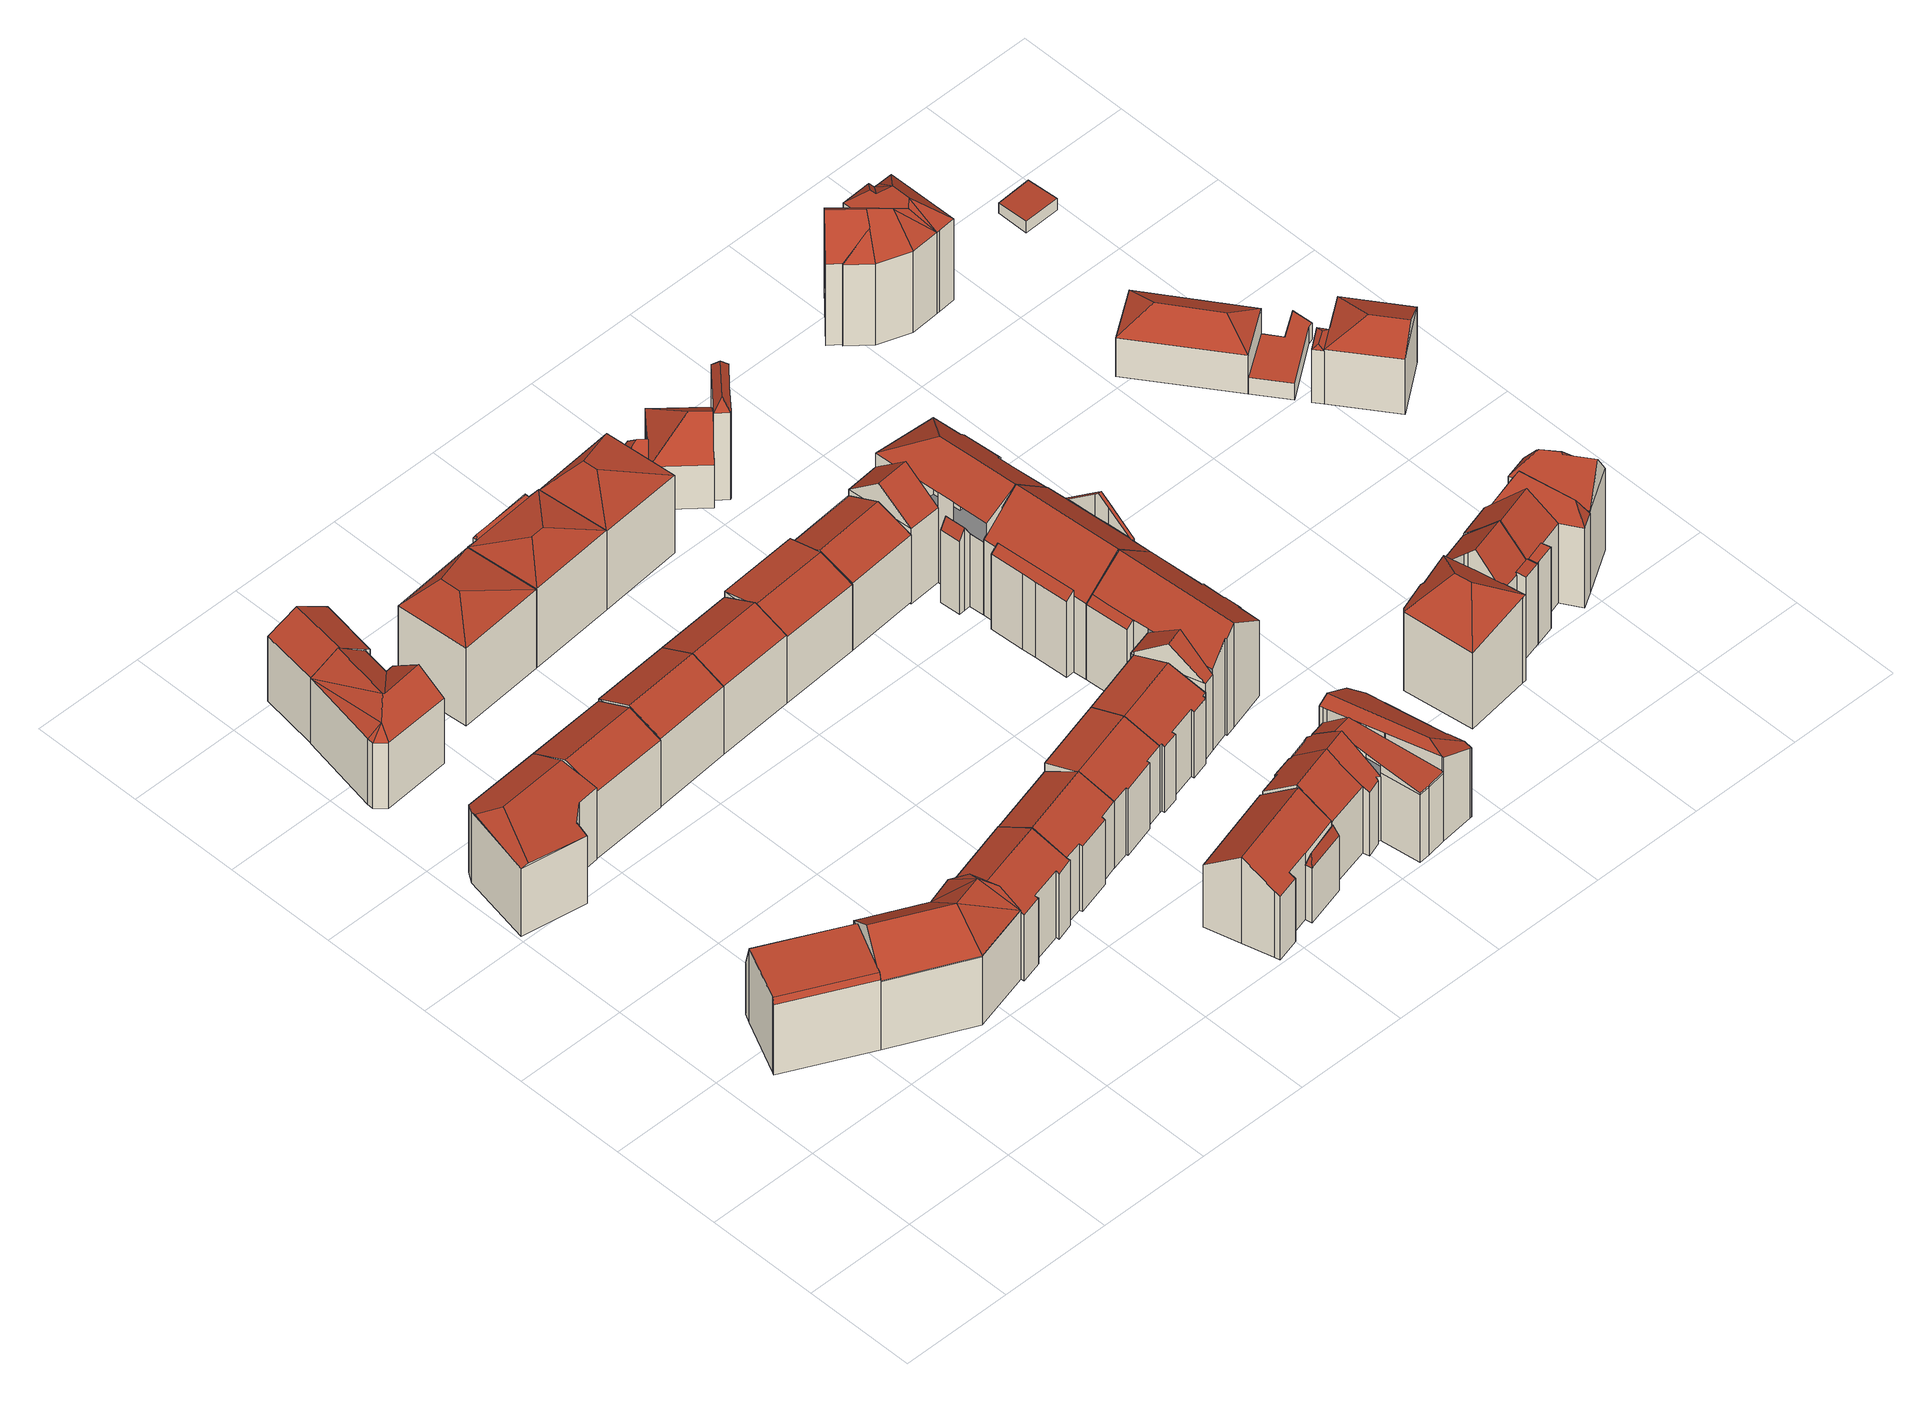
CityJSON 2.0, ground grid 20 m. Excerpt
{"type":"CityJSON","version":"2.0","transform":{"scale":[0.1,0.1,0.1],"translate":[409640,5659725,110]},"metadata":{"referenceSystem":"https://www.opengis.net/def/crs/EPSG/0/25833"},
"CityObjects":{
"building1":{"type":"Building","attributes":{"Dachtyp_tdc":"tdcCutGableRoof","Gemeindeschluessel":14612000,"Dachneigung":0.97,"QualitaetDacherkennung":53,"Geometrietyp2DReferenz":"3000","measuredHeight":15.48,"function":"31001_9998","roofType":"9999"},"geometry":[{"type":"Solid","lod":"2","boundaries":[[[[0,1,2,3]],[[1,4,5,2]],[[4,6,7,5]],[[6,8,9,7]],[[8,10,11,9]],[[10,12,13,11]],[[12,14,15,13]],[[14,16,17,15]],[[16,18,19,17]],[[18,0,3,19]],[[4,1,0,18]],[[16,14,12,10,8,6]],[[18,16,6,4]],[[3,2,5,7,9,11,13,15,17,19]]]],"semantics":{"surfaces":[{"type":"WallSurface"},{"type":"RoofSurface"},{"type":"GroundSurface"}],"values":[[0,0,0,0,0,0,0,0,0,0,1,1,1,2]]}}]},
"building2":{"type":"Building","attributes":{"Dachtyp_tdc":"tdcFreeFormRoof","Gemeindeschluessel":14612000,"Dachneigung":10.38,"QualitaetDacherkennung":34,"Geometrietyp2DReferenz":"3000","measuredHeight":16.14,"function":"31001_9998","roofType":"5000"},"geometry":[{"type":"Solid","lod":"2","boundaries":[[[[20,21,22,23]],[[21,24,25,22]],[[24,26,27,25]],[[26,28,29,27]],[[28,30,31,29]],[[30,32,33,31]],[[32,34,35,33]],[[34,20,23,35]],[[36,37,38,20]],[[30,28,39,37,36,34,32]],[[37,39,26,24,21,38]],[[21,20,38]],[[20,34,36]],[[28,26,39]],[[23,22,25,27,29,31,33,35]]]],"semantics":{"surfaces":[{"type":"WallSurface"},{"type":"RoofSurface"},{"type":"GroundSurface"}],"values":[[0,0,0,0,0,0,0,0,1,1,1,0,0,0,2]]}}]},
"building3":{"type":"Building","attributes":{"Gemeindeschluessel":14612000,"Geometrietyp2DReferenz":"3000","function":"31001_9998","roofType":"9999"},"children":["building3-1","building3-2"]},
"building3-1":{"type":"BuildingPart","attributes":{"Dachtyp_tdc":"tdcGableRoof","Dachneigung":39.05,"QualitaetDacherkennung":65,"Geometrietyp2DReferenz":"3000","measuredHeight":19.53,"roofType":"3100"},"parents":["building3"],"geometry":[{"type":"MultiSurface","lod":"2","boundaries":[[[40,41,15,3]],[[41,42,13,15]],[[42,43,44,13]],[[45,40,3,46]],[[47,48,49,50]],[[51,42,41,49,48]],[[42,51,52,43]],[[40,50,49,41]],[[45,53,47,50,40]],[[3,15,13,44,46]]],"semantics":{"surfaces":[{"type":"WallSurface"},{"type":"RoofSurface"},{"type":"GroundSurface"}],"values":[0,0,0,0,1,1,0,0,0,2]}}]},
"building3-2":{"type":"BuildingPart","attributes":{"Dachtyp_tdc":"tdcGableAndHippedGRoof","Dachneigung":40.76,"QualitaetDacherkennung":64,"Geometrietyp2DReferenz":"3000","measuredHeight":19.56,"roofType":"9999"},"parents":["building3"],"geometry":[{"type":"MultiSurface","lod":"2","boundaries":[[[54,55,56,57]],[[55,58,59,56]],[[58,53,45,46,59]],[[52,54,57,44,43]],[[60,61,62]],[[61,63,54,62]],[[51,62,54]],[[51,48,62]],[[64,60,62]],[[64,62,48]],[[48,47,64]],[[58,64,47,53]],[[55,63,61,60,64,58]],[[52,51,54]],[[54,63,55]],[[57,56,59,46,44]]],"semantics":{"surfaces":[{"type":"WallSurface"},{"type":"RoofSurface"},{"type":"GroundSurface"}],"values":[0,0,0,0,1,1,1,1,1,1,1,0,0,0,0,2]}}]},
"building4":{"type":"Building","attributes":{"Dachtyp_tdc":"tdcFreeFormRoof","Gemeindeschluessel":14612000,"Dachneigung":35.61,"QualitaetDacherkennung":26,"Geometrietyp2DReferenz":"3000","measuredHeight":17.15,"function":"31001_9998","roofType":"5000"},"geometry":[{"type":"Solid","lod":"2","boundaries":[[[[65,66,67,68]],[[66,69,70,67]],[[69,71,72,70]],[[71,73,74,72]],[[73,75,76,74]],[[75,77,78,76]],[[77,79,80,78]],[[79,65,68,80]],[[79,81,82]],[[79,83,81]],[[77,83,79]],[[83,77,75]],[[83,75,73]],[[84,85,81,83,73,71]],[[84,71,69]],[[85,84,69,66]],[[82,81,85,66,65]],[[82,65,79]],[[68,67,70,72,74,76,78,80]]]],"semantics":{"surfaces":[{"type":"WallSurface"},{"type":"RoofSurface"},{"type":"GroundSurface"}],"values":[[0,0,0,0,0,0,0,0,1,1,1,1,1,1,0,1,1,0,2]]}}]},
"building5":{"type":"Building","attributes":{"Dachtyp_tdc":"tdcFreeFormRoof","Gemeindeschluessel":14612000,"Dachneigung":31.98,"QualitaetDacherkennung":83,"Geometrietyp2DReferenz":"3000","measuredHeight":16.62,"function":"31001_9998","roofType":"5000"},"geometry":[{"type":"Solid","lod":"2","boundaries":[[[[86,87,88,89]],[[87,90,91,88]],[[90,92,93,91]],[[92,94,95,93]],[[94,86,89,95]],[[86,94,92,96,97]],[[97,96,90,87]],[[87,86,97]],[[92,90,96]],[[89,88,91,93,95]]]],"semantics":{"surfaces":[{"type":"WallSurface"},{"type":"RoofSurface"},{"type":"GroundSurface"}],"values":[[0,0,0,0,0,1,1,0,0,2]]}}]},
"building6":{"type":"Building","attributes":{"Dachtyp_tdc":"tdcGableRoof","Gemeindeschluessel":14612000,"Dachneigung":24.36,"QualitaetDacherkennung":73,"Geometrietyp2DReferenz":"3000","measuredHeight":16.52,"function":"31001_9998","roofType":"3100"},"geometry":[{"type":"Solid","lod":"2","boundaries":[[[[26,98,99,100]],[[98,101,102,99]],[[101,103,104,102]],[[103,26,100,104]],[[101,98,105]],[[26,103,106]],[[98,26,106,105]],[[103,101,105,106]],[[100,99,102,104]]]],"semantics":{"surfaces":[{"type":"WallSurface"},{"type":"RoofSurface"},{"type":"GroundSurface"}],"values":[[0,0,0,0,0,0,1,1,2]]}}]},
"building7":{"type":"Building","attributes":{"Dachtyp_tdc":"tdcGableRoof","Gemeindeschluessel":14612000,"Dachneigung":26.69,"QualitaetDacherkennung":76,"Geometrietyp2DReferenz":"3000","measuredHeight":16.85,"function":"31001_9998","roofType":"3100"},"geometry":[{"type":"Solid","lod":"2","boundaries":[[[[107,108,109,110]],[[108,111,112,109]],[[111,113,114,112]],[[113,115,116,114]],[[115,117,118,116]],[[117,119,120,118]],[[119,121,122,120]],[[121,123,124,122]],[[123,125,126,124]],[[125,127,128,126]],[[127,129,130,128]],[[129,107,110,130]],[[125,123,121,119]],[[119,117,115,113,111,108,107,129,127,125]],[[110,109,112,114,116,118,120,122,124,126,128,130]]]],"semantics":{"surfaces":[{"type":"WallSurface"},{"type":"RoofSurface"},{"type":"GroundSurface"}],"values":[[0,0,0,0,0,0,0,0,0,0,0,0,1,1,2]]}}]},
"building8":{"type":"Building","attributes":{"Dachtyp_tdc":"tdcGableRoof","Gemeindeschluessel":14612000,"Dachneigung":24.58,"QualitaetDacherkennung":62,"Geometrietyp2DReferenz":"3000","measuredHeight":16.86,"function":"31001_9998","roofType":"3100"},"geometry":[{"type":"Solid","lod":"2","boundaries":[[[[131,132,133,134]],[[132,135,136,133]],[[135,137,138,136]],[[137,131,134,138]],[[135,132,139]],[[131,137,140]],[[132,131,140,139]],[[137,135,139,140]],[[134,133,136,138]]]],"semantics":{"surfaces":[{"type":"WallSurface"},{"type":"RoofSurface"},{"type":"GroundSurface"}],"values":[[0,0,0,0,0,0,1,1,2]]}}]},
"building9":{"type":"Building","attributes":{"Dachtyp_tdc":"tdcHipRoof","Gemeindeschluessel":14612000,"Dachneigung":10.13,"QualitaetDacherkennung":36,"Geometrietyp2DReferenz":"3000","measuredHeight":17.77,"function":"31001_9998","roofType":"3200"},"geometry":[{"type":"Solid","lod":"2","boundaries":[[[[141,142,143,144]],[[142,145,146,143]],[[145,147,148,146]],[[147,141,144,148]],[[145,142,149]],[[141,147,150]],[[142,141,150,149]],[[147,145,149,150]],[[144,143,146,148]]]],"semantics":{"surfaces":[{"type":"WallSurface"},{"type":"RoofSurface"},{"type":"GroundSurface"}],"values":[[0,0,0,0,1,1,1,1,2]]}}]},
"building10":{"type":"Building","attributes":{"Dachtyp_tdc":"tdcGableRoof","Gemeindeschluessel":14612000,"Dachneigung":27.29,"QualitaetDacherkennung":78,"Geometrietyp2DReferenz":"3000","measuredHeight":16.9,"function":"31001_9998","roofType":"3100"},"geometry":[{"type":"Solid","lod":"2","boundaries":[[[[151,152,153,154]],[[152,155,156,153]],[[155,127,128,156]],[[127,157,126,128]],[[157,158,124,126]],[[158,159,160,124]],[[159,161,162,160]],[[161,163,164,162]],[[163,165,166,164]],[[165,151,154,166]],[[161,159,158,157]],[[157,127,155,152,151,165,163,161]],[[154,153,156,128,126,124,160,162,164,166]]]],"semantics":{"surfaces":[{"type":"WallSurface"},{"type":"RoofSurface"},{"type":"GroundSurface"}],"values":[[0,0,0,0,0,0,0,0,0,0,1,1,2]]}}]},
"building11":{"type":"Building","attributes":{"Dachtyp_tdc":"tdcGableRoof","Gemeindeschluessel":14612000,"Dachneigung":24.78,"QualitaetDacherkennung":60,"Geometrietyp2DReferenz":"3000","measuredHeight":16.81,"function":"31001_9998","roofType":"3100"},"geometry":[{"type":"Solid","lod":"2","boundaries":[[[[132,167,168,133]],[[167,169,170,168]],[[169,135,136,170]],[[135,132,133,136]],[[169,167,171]],[[132,135,139]],[[167,132,139,171]],[[135,169,171,139]],[[133,168,170,136]]]],"semantics":{"surfaces":[{"type":"WallSurface"},{"type":"RoofSurface"},{"type":"GroundSurface"}],"values":[[0,0,0,0,0,0,1,1,2]]}}]},
"building12":{"type":"Building","attributes":{"Gemeindeschluessel":14612000,"Geometrietyp2DReferenz":"3000","function":"31001_9998","roofType":"9999"},"children":["building12-1","building12-2"]},
"building12-1":{"type":"BuildingPart","attributes":{"Dachtyp_tdc":"tdcFreeFormRoof","Dachneigung":50.4,"QualitaetDacherkennung":41,"Geometrietyp2DReferenz":"3000","measuredHeight":16.78,"roofType":"5000"},"parents":["building12"],"geometry":[{"type":"MultiSurface","lod":"2","boundaries":[[[172,173,174,175]],[[173,176,177,174]],[[176,178,179,177]],[[180,178,176]],[[181,180,176,173]],[[181,173,172]],[[180,181,172,178]],[[175,174,177,179]]],"semantics":{"surfaces":[{"type":"WallSurface"},{"type":"RoofSurface"},{"type":"GroundSurface"}],"values":[0,0,0,1,1,1,1,2]}}]},
"building12-2":{"type":"BuildingPart","attributes":{"Dachtyp_tdc":"tdcFreeFormRoof","Dachneigung":11.49,"QualitaetDacherkennung":33,"Geometrietyp2DReferenz":"3000","measuredHeight":17.75,"roofType":"5000"},"parents":["building12"],"geometry":[{"type":"MultiSurface","lod":"2","boundaries":[[[182,183,184,185]],[[186,179,178]],[[186,182,185,179]],[[183,187,143,184]],[[187,188,144,143]],[[188,189,175,144]],[[189,172,175]],[[188,187,190]],[[187,183,191,190]],[[183,182,191]],[[182,186,189,188,190,191]],[[179,185,184,143,144,175]]],"semantics":{"surfaces":[{"type":"WallSurface"},{"type":"RoofSurface"},{"type":"GroundSurface"}],"values":[0,0,0,0,0,0,0,1,1,1,1,2]}}]},
"building13":{"type":"Building","attributes":{"Gemeindeschluessel":14612000,"Geometrietyp2DReferenz":"3000","function":"31001_9998","roofType":"9999"},"children":["building13-1","building13-2"]},
"building13-1":{"type":"BuildingPart","attributes":{"Dachtyp_tdc":"tdcGableRoof","Dachneigung":37.47,"QualitaetDacherkennung":80,"Geometrietyp2DReferenz":"3000","measuredHeight":17.78,"roofType":"3100"},"parents":["building13"],"geometry":[{"type":"MultiSurface","lod":"2","boundaries":[[[192,193,194,195]],[[193,196,197,194]],[[196,198,199,197]],[[198,200,201,199]],[[200,202,203,201]],[[202,204,205,203]],[[204,206,207,205]],[[206,208,209,207]],[[208,210,211,212,209]],[[213,192,195,214,215]],[[208,206,204,202,200]],[[200,198,196,193,192,213,210,208]],[[195,194,197,199,201,203,205,207,209,212,214]]],"semantics":{"surfaces":[{"type":"WallSurface"},{"type":"RoofSurface"},{"type":"GroundSurface"}],"values":[0,0,0,0,0,0,0,0,0,0,1,1,2]}}]},
"building13-2":{"type":"BuildingPart","attributes":{"Dachtyp_tdc":"tdcFreeFormRoof","Dachneigung":75.53,"QualitaetDacherkennung":19,"Geometrietyp2DReferenz":"3000","measuredHeight":13.69,"roofType":"5000"},"parents":["building13"],"geometry":[{"type":"MultiSurface","lod":"2","boundaries":[[[216,215,214,217]],[[211,218,219,212]],[[218,220,221,219]],[[220,216,217,221]],[[222,215,216]],[[223,222,216,220]],[[220,224,225,223]],[[225,211,215,222,223]],[[218,224,220]],[[211,225,224,218]],[[217,214,212,219,221]]],"semantics":{"surfaces":[{"type":"WallSurface"},{"type":"RoofSurface"},{"type":"GroundSurface"}],"values":[0,0,0,0,1,1,1,1,0,0,2]}}]},
"building14":{"type":"Building","attributes":{"Dachtyp_tdc":"tdcGableRoof","Gemeindeschluessel":14612000,"Dachneigung":26.73,"QualitaetDacherkennung":74,"Geometrietyp2DReferenz":"3000","measuredHeight":16.92,"function":"31001_9998","roofType":"3100"},"geometry":[{"type":"Solid","lod":"2","boundaries":[[[[226,227,228,229]],[[227,230,231,228]],[[230,232,233,231]],[[232,234,235,233]],[[234,236,237,235]],[[236,238,239,237]],[[238,240,241,239]],[[240,242,243,241]],[[242,244,245,243]],[[244,226,229,245]],[[240,238,236,234]],[[234,232,230,227,226,244,242,240]],[[229,228,231,233,235,237,239,241,243,245]]]],"semantics":{"surfaces":[{"type":"WallSurface"},{"type":"RoofSurface"},{"type":"GroundSurface"}],"values":[[0,0,0,0,0,0,0,0,0,0,1,1,2]]}}]},
"building15":{"type":"Building","attributes":{"Dachtyp_tdc":"tdcGableRoof","Gemeindeschluessel":14612000,"Dachneigung":23.69,"QualitaetDacherkennung":41,"Geometrietyp2DReferenz":"3000","measuredHeight":16.38,"function":"31001_9998","roofType":"3100"},"geometry":[{"type":"Solid","lod":"2","boundaries":[[[[246,247,248,168]],[[247,249,250,248]],[[249,251,170,250]],[[251,246,168,170]],[[249,247,252]],[[246,251,253]],[[247,246,253,252]],[[251,249,252,253]],[[168,248,250,170]]]],"semantics":{"surfaces":[{"type":"WallSurface"},{"type":"RoofSurface"},{"type":"GroundSurface"}],"values":[[0,0,0,0,0,0,1,1,2]]}}]},
"building16":{"type":"Building","attributes":{"Dachtyp_tdc":"tdcHipRoof","Gemeindeschluessel":14612000,"Dachneigung":10.65,"QualitaetDacherkennung":36,"Geometrietyp2DReferenz":"3000","measuredHeight":17.69,"function":"31001_9998","roofType":"3200"},"geometry":[{"type":"Solid","lod":"2","boundaries":[[[[254,255,256,257]],[[255,258,184,256]],[[258,259,185,184]],[[259,254,257,185]],[[258,255,260]],[[254,259,261]],[[255,254,261,260]],[[259,258,260,261]],[[257,256,184,185]]]],"semantics":{"surfaces":[{"type":"WallSurface"},{"type":"RoofSurface"},{"type":"GroundSurface"}],"values":[[0,0,0,0,1,1,1,1,2]]}}]},
"building17":{"type":"Building","attributes":{"Dachtyp_tdc":"tdcGableRoof","Gemeindeschluessel":14612000,"Dachneigung":26.44,"QualitaetDacherkennung":77,"Geometrietyp2DReferenz":"3000","measuredHeight":16.93,"function":"31001_9998","roofType":"3100"},"geometry":[{"type":"Solid","lod":"2","boundaries":[[[[262,263,264,265]],[[263,266,267,264]],[[266,268,269,267]],[[268,270,271,269]],[[270,272,273,271]],[[272,274,275,273]],[[274,242,243,275]],[[242,240,241,243]],[[240,238,239,241]],[[238,276,277,239]],[[276,278,279,277]],[[278,280,281,279]],[[280,282,283,281]],[[282,262,265,283]],[[278,276,238,240]],[[240,242,274,272,270,268,266,263,262,282,280,278]],[[265,264,267,269,271,273,275,243,241,239,277,279,281,283]]]],"semantics":{"surfaces":[{"type":"WallSurface"},{"type":"RoofSurface"},{"type":"GroundSurface"}],"values":[[0,0,0,0,0,0,0,0,0,0,0,0,0,0,1,1,2]]}}]},
"building18":{"type":"Building","attributes":{"Gemeindeschluessel":14612000,"Geometrietyp2DReferenz":"3000","function":"31001_9998","roofType":"9999"},"children":["building18-1","building18-2","building18-3","building18-4"]},
"building18-1":{"type":"BuildingPart","attributes":{"Dachtyp_tdc":"tdcFreeFormRoof","Dachneigung":35.34,"QualitaetDacherkennung":70,"Geometrietyp2DReferenz":"3000","measuredHeight":18.16,"roofType":"5000"},"parents":["building18"],"geometry":[{"type":"MultiSurface","lod":"2","boundaries":[[[284,285,286,287]],[[285,288,289,290,286]],[[291,292,293,294]],[[291,295,296,292]],[[295,297,298,296]],[[297,299,300,298]],[[299,301,302,303,300]],[[304,305,306,307]],[[305,284,287,306]],[[308,309,301,299,297,295,291,294,310,311]],[[311,312,313,288,285,284,305,304,314,315,308]],[[287,286,290,316,293,292,296,298,300,303,317,307,306]]],"semantics":{"surfaces":[{"type":"WallSurface"},{"type":"RoofSurface"},{"type":"GroundSurface"}],"values":[0,0,0,0,0,0,0,0,0,1,1,2]}}]},
"building18-2":{"type":"BuildingPart","attributes":{"Dachtyp_tdc":"tdcFreeFormRoof","Dachneigung":34.37,"QualitaetDacherkennung":32,"Geometrietyp2DReferenz":"3000","measuredHeight":17.99,"roofType":"5000"},"parents":["building18"],"geometry":[{"type":"MultiSurface","lod":"2","boundaries":[[[318,319,320,321]],[[319,322,323,320]],[[322,324,325,323]],[[324,326,327,325]],[[326,328,329,327]],[[328,330,331,329]],[[330,332,333,331]],[[332,334,335,333]],[[334,336,337,335]],[[336,338,339,337]],[[338,340,341,342,343,339]],[[344,345,346,347,348]],[[345,318,321,346]],[[340,338,336,334,332,349]],[[332,330,328,326,324,322,319,318,349]],[[318,345,344,350,351,340,349]],[[321,320,323,325,327,329,331,333,335,337,339,343,347,346]]],"semantics":{"surfaces":[{"type":"WallSurface"},{"type":"RoofSurface"},{"type":"GroundSurface"}],"values":[0,0,0,0,0,0,0,0,0,0,0,0,0,1,1,1,2]}}]},
"building18-3":{"type":"BuildingPart","attributes":{"Dachtyp_tdc":"tdcGableRoof","Dachneigung":10.66,"QualitaetDacherkennung":24,"Geometrietyp2DReferenz":"3000","measuredHeight":17.36,"roofType":"3100"},"parents":["building18"],"geometry":[{"type":"MultiSurface","lod":"2","boundaries":[[[302,348,347,303]],[[352,353,354,339]],[[353,355,356,354]],[[355,357,304,307,356]],[[358,309,359,315,360,361,362,363,341,351,364]],[[365,358,364,350,348]],[[302,301,365,348]],[[352,363,362,353]],[[353,362,361,355]],[[355,361,360,357]],[[307,317,303,347,343,339,354,356]]],"semantics":{"surfaces":[{"type":"WallSurface"},{"type":"RoofSurface"},{"type":"GroundSurface"}],"values":[0,0,0,0,1,1,0,0,0,0,2]}}]},
"building18-4":{"type":"BuildingPart","attributes":{"Dachtyp_tdc":"tdcGableRoof","Dachneigung":37.45,"QualitaetDacherkennung":73,"Geometrietyp2DReferenz":"3000","measuredHeight":18.25,"roofType":"3100"},"parents":["building18"],"geometry":[{"type":"MultiSurface","lod":"2","boundaries":[[[366,367,368,369]],[[367,370,371,368]],[[370,372,373,371]],[[372,374,375,373]],[[374,376,377,375]],[[376,294,293,377]],[[289,378,379,290]],[[378,366,369,379]],[[380,310,294,376,374,372,370,367,366]],[[366,378,289,313,380]],[[369,368,371,373,375,377,293,316,290,379]]],"semantics":{"surfaces":[{"type":"WallSurface"},{"type":"RoofSurface"},{"type":"GroundSurface"}],"values":[0,0,0,0,0,0,0,0,1,1,2]}}]},
"building19":{"type":"Building","attributes":{"Dachtyp_tdc":"tdcGableRoof","Gemeindeschluessel":14612000,"Dachneigung":23.82,"QualitaetDacherkennung":72,"Geometrietyp2DReferenz":"3000","measuredHeight":16.64,"function":"31001_9998","roofType":"3100"},"geometry":[{"type":"Solid","lod":"2","boundaries":[[[[381,382,383,248]],[[382,384,385,383]],[[384,386,250,385]],[[386,381,248,250]],[[384,382,387]],[[381,386,388]],[[382,381,388,387]],[[386,384,387,388]],[[248,383,385,250]]]],"semantics":{"surfaces":[{"type":"WallSurface"},{"type":"RoofSurface"},{"type":"GroundSurface"}],"values":[[0,0,0,0,0,0,1,1,2]]}}]},
"building20":{"type":"Building","attributes":{"Gemeindeschluessel":14612000,"Geometrietyp2DReferenz":"3000","function":"31001_9998","roofType":"9999"},"children":["building20-1","building20-2","building20-3"]},
"building20-1":{"type":"BuildingPart","attributes":{"Dachtyp_tdc":"tdcGableRoof","Dachneigung":38.92,"QualitaetDacherkennung":54,"Geometrietyp2DReferenz":"3000","measuredHeight":20.97,"roofType":"3100"},"parents":["building20"],"geometry":[{"type":"MultiSurface","lod":"2","boundaries":[[[389,390,281,391]],[[390,276,277,281]],[[276,392,393,277]],[[392,394,395,393]],[[396,397,398,399,400,401]],[[389,402,399,398,390]],[[392,396,401,394]],[[276,397,396,392]],[[390,398,397,276]],[[395,391,281,277,393]]],"semantics":{"surfaces":[{"type":"WallSurface"},{"type":"RoofSurface"},{"type":"GroundSurface"}],"values":[0,0,0,0,1,1,0,0,0,2]}}]},
"building20-2":{"type":"BuildingPart","attributes":{"Dachtyp_tdc":"tdcGableRoof","Dachneigung":39.9,"QualitaetDacherkennung":64,"Geometrietyp2DReferenz":"3000","measuredHeight":21.66,"roofType":"3100"},"parents":["building20"],"geometry":[{"type":"MultiSurface","lod":"2","boundaries":[[[403,404,405,395,394,401]],[[406,407,408,409]],[[407,410,411,408]],[[410,412,413,411]],[[412,414,415,413]],[[414,416,417,415]],[[416,418,419,417]],[[418,420,421,419]],[[420,422,423,421]],[[422,424,425,423]],[[424,426,427,425]],[[426,428,429,427]],[[428,430,431,429]],[[430,432,433,431]],[[432,434,389,391,433]],[[428,426,424,422,420,418,416,414,412,410,407]],[[407,406,435,404,403,400,402,434,432,430,428]],[[391,395,405,409,408,411,413,415,417,419,421,423,425,427,429,431,433]]],"semantics":{"surfaces":[{"type":"WallSurface"},{"type":"RoofSurface"},{"type":"GroundSurface"}],"values":[0,0,0,0,0,0,0,0,0,0,0,0,0,0,0,1,1,2]}}]},
"building20-3":{"type":"BuildingPart","attributes":{"Dachtyp_tdc":"tdcPolyFlatRoof","Dachneigung":42.16,"QualitaetDacherkennung":82,"Geometrietyp2DReferenz":"3000","measuredHeight":16.77,"roofType":"2100"},"parents":["building20"],"geometry":[{"type":"MultiSurface","lod":"2","boundaries":[[[436,406,409,437]],[[404,438,439,405]],[[438,436,437,439]],[[438,404,435,406,436]],[[437,409,405,439]]],"semantics":{"surfaces":[{"type":"WallSurface"},{"type":"RoofSurface"},{"type":"GroundSurface"}],"values":[0,0,0,1,2]}}]},
"building21":{"type":"Building","attributes":{"Gemeindeschluessel":14612000,"Geometrietyp2DReferenz":"3000","function":"31001_9998","roofType":"9999"},"children":["building21-1","building21-2","building21-3"]},
"building21-1":{"type":"BuildingPart","attributes":{"Dachtyp_tdc":"tdcHipAndGableRoof","Dachneigung":38.63,"QualitaetDacherkennung":35,"Geometrietyp2DReferenz":"3000","measuredHeight":13.91,"roofType":"5000"},"parents":["building21"],"geometry":[{"type":"MultiSurface","lod":"2","boundaries":[[[440,441,442,443]],[[441,444,445,442]],[[444,446,447,445]],[[446,448,447]],[[449,450,451]],[[449,452,453,450]],[[452,454,455,453]],[[454,456,457,455]],[[456,458,459,457]],[[454,452,449,460,446,444,461]],[[444,441,440,462,461]],[[462,458,456,454,461]],[[463,443,442,445,447,450,453,455,457,459]]],"semantics":{"surfaces":[{"type":"WallSurface"},{"type":"RoofSurface"},{"type":"GroundSurface"}],"values":[0,0,0,0,0,0,0,0,0,1,1,1,2]}}]},
"building21-2":{"type":"BuildingPart","attributes":{"Dachtyp_tdc":"tdcFreeFormRoof","Dachneigung":58.01,"QualitaetDacherkennung":4,"Geometrietyp2DReferenz":"3000","measuredHeight":20.17,"roofType":"5000"},"parents":["building21"],"geometry":[{"type":"MultiSurface","lod":"2","boundaries":[[[464,465,466,459]],[[465,467,468,466]],[[467,469,470,468]],[[469,471,472,470]],[[471,473,443,472]],[[473,440,443]],[[464,459,458]],[[474,473,471]],[[471,469,467,465,475,474]],[[475,465,464]],[[474,475,464,473]],[[466,468,470,472,443,463,459]]],"semantics":{"surfaces":[{"type":"WallSurface"},{"type":"RoofSurface"},{"type":"GroundSurface"}],"values":[0,0,0,0,0,0,0,1,1,1,1,2]}}]},
"building21-3":{"type":"BuildingPart","attributes":{"Dachtyp_tdc":"tdcFreeFormRoof","Dachneigung":50.51,"QualitaetDacherkennung":66,"Geometrietyp2DReferenz":"3000","measuredHeight":11.27,"roofType":"5000"},"parents":["building21"],"geometry":[{"type":"MultiSurface","lod":"2","boundaries":[[[448,476,477,447]],[[476,478,479,477]],[[478,480,481,479]],[[480,482,483,481]],[[482,484,485,483]],[[484,451,450,485]],[[486,487,488,489,490,491]],[[492,486,491,493,494]],[[492,460,451,484,487,486]],[[446,494,448]],[[448,494,493,476]],[[476,493,491,490,478]],[[478,490,489,480]],[[480,489,488,482]],[[482,488,487,484]],[[477,479,481,483,485,450,447]]],"semantics":{"surfaces":[{"type":"WallSurface"},{"type":"RoofSurface"},{"type":"GroundSurface"}],"values":[0,0,0,0,0,0,1,1,1,0,0,0,0,0,0,2]}}]},
"building22":{"type":"Building","attributes":{"Gemeindeschluessel":14612000,"Geometrietyp2DReferenz":"3000","function":"31001_9998","roofType":"9999"},"children":["building22-1","building22-2","building22-3"]},
"building22-1":{"type":"BuildingPart","attributes":{"Dachtyp_tdc":"tdcGableRoof","Dachneigung":41.63,"QualitaetDacherkennung":74,"Geometrietyp2DReferenz":"3000","measuredHeight":21.26,"roofType":"3100"},"parents":["building22"],"geometry":[{"type":"MultiSurface","lod":"2","boundaries":[[[495,496,497,498]],[[496,499,500,497]],[[499,501,502,500]],[[501,503,504,502]],[[503,505,506,504]],[[495,507,508,509,510,496]],[[511,512,509,508,513,514]],[[503,511,514,505]],[[501,512,511,503]],[[499,510,509,512,501]],[[496,510,499]],[[497,500,502,504,506,498]]],"semantics":{"surfaces":[{"type":"WallSurface"},{"type":"RoofSurface"},{"type":"GroundSurface"}],"values":[0,0,0,0,0,1,1,0,0,0,0,2]}}]},
"building22-2":{"type":"BuildingPart","attributes":{"Dachtyp_tdc":"tdcPolyFlatRoof","Dachneigung":41.47,"QualitaetDacherkennung":62,"Geometrietyp2DReferenz":"3000","measuredHeight":16.98,"roofType":"2100"},"parents":["building22"],"geometry":[{"type":"MultiSurface","lod":"2","boundaries":[[[515,516,517]],[[518,519,520,521,522]],[[519,523,524,520]],[[523,525,526,524]],[[525,527,528,526]],[[527,515,517,528]],[[527,525,523,519,518,515]],[[517,521,520,524,526,528]]],"semantics":{"surfaces":[{"type":"WallSurface"},{"type":"RoofSurface"},{"type":"GroundSurface"}],"values":[0,0,0,0,0,0,1,2]}}]},
"building22-3":{"type":"BuildingPart","attributes":{"Dachtyp_tdc":"tdcGableRoof","Dachneigung":40.71,"QualitaetDacherkennung":65,"Geometrietyp2DReferenz":"3000","measuredHeight":21.8,"roofType":"3100"},"parents":["building22"],"geometry":[{"type":"MultiSurface","lod":"2","boundaries":[[[516,529,530,517]],[[529,531,532,530]],[[531,533,534,532]],[[533,535,498,534]],[[535,495,498]],[[536,410,411,506,505,514]],[[410,537,538,411]],[[537,539,437,538]],[[539,522,521,437]],[[537,410,536,513,507,535,533,531]],[[531,529,516,522,539,537]],[[517,530,532,534,498,506,411,538,437,521]]],"semantics":{"surfaces":[{"type":"WallSurface"},{"type":"RoofSurface"},{"type":"GroundSurface"}],"values":[0,0,0,0,0,0,0,0,0,1,1,2]}}]},
"building23":{"type":"Building","attributes":{"Gemeindeschluessel":14612000,"Geometrietyp2DReferenz":"3000","function":"31001_9998","roofType":"9999"},"children":["building23-1","building23-2","building23-3"]},
"building23-1":{"type":"BuildingPart","attributes":{"Dachtyp_tdc":"tdcGableRoof","Dachneigung":41.41,"QualitaetDacherkennung":68,"Geometrietyp2DReferenz":"3000","measuredHeight":20.89,"roofType":"3100"},"parents":["building23"],"geometry":[{"type":"MultiSurface","lod":"2","boundaries":[[[540,541,542,543]],[[541,544,545,542]],[[544,546,547,545]],[[544,541,548]],[[541,540,549,550,548]],[[546,544,548,550,551]],[[543,542,545,547]]],"semantics":{"surfaces":[{"type":"WallSurface"},{"type":"RoofSurface"},{"type":"GroundSurface"}],"values":[0,0,0,0,1,1,2]}}]},
"building23-2":{"type":"BuildingPart","attributes":{"Dachtyp_tdc":"tdcFreeFormRoof","Dachneigung":61.55,"QualitaetDacherkennung":5,"Geometrietyp2DReferenz":"3000","measuredHeight":17.1,"roofType":"5000"},"parents":["building23"],"geometry":[{"type":"MultiSurface","lod":"2","boundaries":[[[552,553,530,554]],[[553,555,556,530]],[[555,557,558,556]],[[557,559,560,558]],[[559,561,562,560]],[[561,563,564,562]],[[563,565,566,564]],[[565,567,568,566]],[[563,561,559,557]],[[557,555,553,552,567,565,563]],[[554,530,556,558,560,562,564,566,568]]],"semantics":{"surfaces":[{"type":"WallSurface"},{"type":"RoofSurface"},{"type":"GroundSurface"}],"values":[0,0,0,0,0,0,0,0,1,1,2]}}]},
"building23-3":{"type":"BuildingPart","attributes":{"Dachtyp_tdc":"tdcHipAndGableRoof","Dachneigung":41.27,"QualitaetDacherkennung":60,"Geometrietyp2DReferenz":"3000","measuredHeight":21.65,"roofType":"5000"},"parents":["building23"],"geometry":[{"type":"MultiSurface","lod":"2","boundaries":[[[569,570,571,572]],[[570,573,574,571]],[[573,575,534,574]],[[575,576,577,534]],[[576,578,552,554,577]],[[579,580,540,543,568,567]],[[581,582,583,547,546]],[[582,584,585,583]],[[584,586,587,585]],[[586,569,572,587]],[[582,581,588]],[[581,551,549,580,579,578,576,588]],[[576,575,573,570,569,586,584,582,588]],[[572,571,574,534,577,554,568,543,547,583,585,587]]],"semantics":{"surfaces":[{"type":"WallSurface"},{"type":"RoofSurface"},{"type":"GroundSurface"}],"values":[0,0,0,0,0,0,0,0,0,0,1,1,1,2]}}]},
"building24":{"type":"Building","attributes":{"Gemeindeschluessel":14612000,"Geometrietyp2DReferenz":"3000","function":"31001_9998","roofType":"9999"},"children":["building24-1","building24-2","building24-3"]},
"building24-1":{"type":"BuildingPart","attributes":{"Dachtyp_tdc":"tdcGableRoof","Dachneigung":45.47,"QualitaetDacherkennung":61,"Geometrietyp2DReferenz":"3000","measuredHeight":22.3,"roofType":"3100"},"parents":["building24"],"geometry":[{"type":"MultiSurface","lod":"2","boundaries":[[[589,590,591,592]],[[590,593,594,591]],[[593,595,596,594]],[[595,597,598,596]],[[597,599,600,598]],[[601,602,603,604]],[[605,589,592,606]],[[607,608,609,602,601,610,599,597]],[[597,595,593,590,589,605,611,607]],[[592,591,594,596,598,600,612,604,603,613,614,606]]],"semantics":{"surfaces":[{"type":"WallSurface"},{"type":"RoofSurface"},{"type":"GroundSurface"}],"values":[0,0,0,0,0,0,0,1,1,2]}}]},
"building24-2":{"type":"BuildingPart","attributes":{"Dachtyp_tdc":"tdcPolyFlatRoof","Dachneigung":2.75,"QualitaetDacherkennung":29,"Geometrietyp2DReferenz":"3000","measuredHeight":16.86,"roofType":"2100"},"parents":["building24"],"geometry":[{"type":"MultiSurface","lod":"2","boundaries":[[[615,616,617,600,599]],[[616,618,619,617]],[[618,620,601,604,619]],[[620,618,616,615,621]],[[612,600,617,619,604]]],"semantics":{"surfaces":[{"type":"WallSurface"},{"type":"RoofSurface"},{"type":"GroundSurface"}],"values":[0,0,0,1,2]}}]},
"building24-3":{"type":"BuildingPart","attributes":{"Dachtyp_tdc":"tdcHipRoof","Dachneigung":44.73,"QualitaetDacherkennung":41,"Geometrietyp2DReferenz":"3000","measuredHeight":22.21,"roofType":"3200"},"parents":["building24"],"geometry":[{"type":"MultiSurface","lod":"2","boundaries":[[[622,623,624,625]],[[623,626,627,624]],[[626,628,629,627]],[[628,630,631,629]],[[630,632,633,631]],[[632,634,635,633]],[[634,636,605,606,635]],[[637,622,625,603,602]],[[636,634,632,630,628,638]],[[626,623,622,639]],[[628,626,639,638]],[[622,637,640,608,641,611,636,638,639]],[[625,624,627,629,631,633,635,606,614,613,603]]],"semantics":{"surfaces":[{"type":"WallSurface"},{"type":"RoofSurface"},{"type":"GroundSurface"}],"values":[0,0,0,0,0,0,0,0,1,1,1,1,2]}}]},
"building25":{"type":"Building","attributes":{"Gemeindeschluessel":14612000,"Geometrietyp2DReferenz":"3000","function":"31001_9998","roofType":"9999"},"children":["building25-1","building25-2","building25-3","building25-4"]},
"building25-1":{"type":"BuildingPart","attributes":{"Dachtyp_tdc":"tdcFreeFormRoof","Dachneigung":63.4,"QualitaetDacherkennung":14,"Geometrietyp2DReferenz":"3000","measuredHeight":22.34,"roofType":"5000"},"parents":["building25"],"geometry":[{"type":"MultiSurface","lod":"2","boundaries":[[[642,643,644,645]],[[643,646,647,644]],[[646,648,649,647]],[[650,651,652,653]],[[651,654,655,656,652]],[[648,646,643,642,657,658]],[[657,659,654,651,660,658]],[[651,650,660]],[[650,648,658,660]],[[656,661,662,645,644,647,649,653,652]]],"semantics":{"surfaces":[{"type":"WallSurface"},{"type":"RoofSurface"},{"type":"GroundSurface"}],"values":[0,0,0,0,0,1,1,1,1,2]}}]},
"building25-2":{"type":"BuildingPart","attributes":{"Dachtyp_tdc":"tdcGableRoof","Dachneigung":50.9,"QualitaetDacherkennung":69,"Geometrietyp2DReferenz":"3000","measuredHeight":22.23,"roofType":"3100"},"parents":["building25"],"geometry":[{"type":"MultiSurface","lod":"2","boundaries":[[[655,663,664,656]],[[665,666,667,668]],[[666,669,670,667]],[[669,671,672,670]],[[671,673,674,672]],[[673,675,642,645,674]],[[669,666,665,663,655,654,676]],[[676,675,673,671,669]],[[645,662,661,656,664,668,667,670,672,674]]],"semantics":{"surfaces":[{"type":"WallSurface"},{"type":"RoofSurface"},{"type":"GroundSurface"}],"values":[0,0,0,0,0,0,1,1,2]}}]},
"building25-3":{"type":"BuildingPart","attributes":{"Dachtyp_tdc":"tdcPolyFlatRoof","Dachneigung":2.6,"QualitaetDacherkennung":29,"Geometrietyp2DReferenz":"3000","measuredHeight":16.89,"roofType":"2100"},"parents":["building25"],"geometry":[{"type":"MultiSurface","lod":"2","boundaries":[[[677,678,679,664,663]],[[678,680,681,679]],[[680,682,683,681]],[[682,684,665,668,683]],[[684,682,680,678,677]],[[664,679,681,683,668]]],"semantics":{"surfaces":[{"type":"WallSurface"},{"type":"RoofSurface"},{"type":"GroundSurface"}],"values":[0,0,0,0,1,2]}}]},
"building25-4":{"type":"BuildingPart","attributes":{"Dachtyp_tdc":"tdcFreeFormRoof","Dachneigung":55.11,"QualitaetDacherkennung":9,"Geometrietyp2DReferenz":"3000","measuredHeight":23.19,"roofType":"5000"},"parents":["building25"],"geometry":[{"type":"MultiSurface","lod":"2","boundaries":[[[685,686,687,649,648]],[[686,688,689,687]],[[688,690,691,689]],[[690,692,693,691]],[[692,694,695,693]],[[694,696,697,695]],[[696,698,650,653,697]],[[699,700,694,692]],[[701,702,699,692,690]],[[701,690,688]],[[702,701,688,686]],[[703,700,699,702,686,685,698]],[[700,703,696,694]],[[696,703,698]],[[653,649,687,689,691,693,695,697]]],"semantics":{"surfaces":[{"type":"WallSurface"},{"type":"RoofSurface"},{"type":"GroundSurface"}],"values":[0,0,0,0,0,0,0,1,1,1,1,1,1,0,2]}}]},
"building26":{"type":"Building","attributes":{"Dachtyp_tdc":"tdcFreeFormRoof","Gemeindeschluessel":14612000,"Dachneigung":44.05,"QualitaetDacherkennung":31,"Geometrietyp2DReferenz":"3000","measuredHeight":22.29,"function":"31001_9998","roofType":"5000"},"geometry":[{"type":"Solid","lod":"2","boundaries":[[[[704,705,706,707]],[[705,708,709,706]],[[708,710,711,709]],[[710,712,713,711]],[[712,714,715,713]],[[714,716,717,715]],[[716,718,719,717]],[[718,720,721,719]],[[720,722,723,721]],[[722,724,725,723]],[[724,726,727,725]],[[726,728,729,727]],[[728,730,731,729]],[[730,732,733,731]],[[732,704,707,733]],[[734,735,736,737,732,730]],[[724,728,726]],[[738,728,724]],[[739,728,738]],[[734,728,739]],[[728,734,730]],[[740,738,724,722]],[[720,740,722]],[[718,740,720]],[[740,718,741]],[[742,741,718,716]],[[742,716,714]],[[739,738,740,741,742,714,712]],[[743,735,734,739,712,710]],[[743,710,708]],[[736,735,743,708,705]],[[737,736,705,704]],[[737,704,732]],[[707,706,709,711,713,715,717,719,721,723,725,727,729,731,733]]]],"semantics":{"surfaces":[{"type":"WallSurface"},{"type":"RoofSurface"},{"type":"GroundSurface"}],"values":[[0,0,0,0,0,0,0,0,0,0,0,0,0,0,0,1,1,1,1,1,1,1,1,1,1,1,1,1,1,0,1,1,1,2]]}}]},
"building27":{"type":"Building","attributes":{"Dachtyp_tdc":"tdcHipRoof","Gemeindeschluessel":14612000,"Dachneigung":34.5,"QualitaetDacherkennung":48,"Geometrietyp2DReferenz":"3000","measuredHeight":11.22,"function":"31001_9998","roofType":"3200"},"geometry":[{"type":"Solid","lod":"2","boundaries":[[[[744,745,746,747]],[[745,748,749,746]],[[748,750,751,749]],[[750,744,747,751]],[[748,745,752]],[[744,750,753]],[[745,744,753,752]],[[750,748,752,753]],[[747,746,749,751]]]],"semantics":{"surfaces":[{"type":"WallSurface"},{"type":"RoofSurface"},{"type":"GroundSurface"}],"values":[[0,0,0,0,1,1,1,1,2]]}}]},
"building28":{"type":"Building","attributes":{"Dachtyp_tdc":"tdcPolyFlatRoof","Gemeindeschluessel":14612000,"Dachneigung":0,"QualitaetDacherkennung":59,"Geometrietyp2DReferenz":"3000","measuredHeight":3.47,"function":"31001_9998","roofType":"1000"},"geometry":[{"type":"Solid","lod":"2","boundaries":[[[[754,755,751,747]],[[755,756,757,751]],[[756,758,759,757]],[[758,760,761,759]],[[760,762,763,761]],[[762,764,765,763]],[[764,754,747,765]],[[764,762,760,758,756,755,754]],[[747,751,757,759,761,763,765]]]],"semantics":{"surfaces":[{"type":"WallSurface"},{"type":"RoofSurface"},{"type":"GroundSurface"}],"values":[[0,0,0,0,0,0,0,1,2]]}}]},
"building29":{"type":"Building","attributes":{"Gemeindeschluessel":14612000,"Geometrietyp2DReferenz":"3000","function":"31001_9998","roofType":"9999"},"children":["building29-1","building29-2"]},
"building29-1":{"type":"BuildingPart","attributes":{"Dachtyp_tdc":"tdcFreeFormRoof","Dachneigung":21.4,"QualitaetDacherkennung":14,"Geometrietyp2DReferenz":"3000","measuredHeight":11.34,"roofType":"5000"},"parents":["building29"],"geometry":[{"type":"MultiSurface","lod":"2","boundaries":[[[766,767,768,769]],[[770,771,772,773]],[[771,766,769,772]],[[770,767,774,775]],[[767,766,774]],[[775,774,766,771]],[[775,771,770]],[[769,768,773,772]]],"semantics":{"surfaces":[{"type":"WallSurface"},{"type":"RoofSurface"},{"type":"GroundSurface"}],"values":[0,0,0,1,1,1,1,2]}}]},
"building29-2":{"type":"BuildingPart","attributes":{"Dachtyp_tdc":"tdcHipAndGableRoof","Dachneigung":26.13,"QualitaetDacherkennung":80,"Geometrietyp2DReferenz":"3000","measuredHeight":14.03,"roofType":"5000"},"parents":["building29"],"geometry":[{"type":"MultiSurface","lod":"2","boundaries":[[[776,768,767]],[[776,777,778,768]],[[777,779,780,778]],[[779,781,782,780]],[[781,783,770,773,782]],[[783,784,777,776]],[[781,785,784,783]],[[777,784,785,779]],[[779,785,781]],[[773,768,778,780,782]]],"semantics":{"surfaces":[{"type":"WallSurface"},{"type":"RoofSurface"},{"type":"GroundSurface"}],"values":[0,0,0,0,0,1,1,1,0,2]}}]},
"building30":{"type":"Building","attributes":{"Dachtyp_tdc":"tdcPolyFlatRoof","Gemeindeschluessel":14612000,"Dachneigung":3.28,"QualitaetDacherkennung":86,"Geometrietyp2DReferenz":"3000","measuredHeight":2.47,"function":"31001_9998","roofType":"2100"},"geometry":[{"type":"Solid","lod":"2","boundaries":[[[[786,787,788,789]],[[787,790,791,788]],[[790,792,793,791]],[[792,786,789,793]],[[792,790,787,786]],[[789,788,791,793]]]],"semantics":{"surfaces":[{"type":"WallSurface"},{"type":"RoofSurface"},{"type":"GroundSurface"}],"values":[[0,0,0,0,1,2]]}}]}
},
"vertices":[
[214,278,151],[68,350,151],[68,350,6],[214,278,6],[70,355,161],[70,355,6],[117,451,159],[117,451,6],[125,467,112],[125,467,6],[275,394,111],[275,394,6],[274,394,113],[274,394,6],[273,394,113],[273,394,6],[265,378,159],[265,378,6],[217,283,161],[217,283,6],
[1,805,148],[26,933,154],[26,933,8],[1,805,8],[38,952,147],[38,952,8],[178,961,147],[178,961,8],[188,840,157],[188,840,8],[149,836,156],[149,836,8],[121,813,153],[121,813,8],[116,786,148],[116,786,8],[13,803,152],[56,899,169],[24,924,158],[183,907,169],
[214,278,147],[273,394,147],[274,394,147],[378,342,147],[378,342,6],[354,211,147],[354,211,6],[354,211,150],[366,276,202],[243,336,202],[214,278,149],[378,342,149],[378,342,148],[354,211,148],
[428,357,148],[430,350,148],[430,350,6],[428,357,6],[459,238,148],[459,238,6],[450,273,181],[437,321,180],[424,291,202],[430,350,154],[459,238,149],
[151,1281,145],[143,1230,145],[143,1230,10],[151,1281,10],[158,1232,145],[158,1232,10],[165,1132,145],[165,1132,10],[44,1124,145],[44,1124,10],[27,1140,145],[27,1140,10],[28,1151,145],[28,1151,10],[55,1297,145],[55,1297,10],[84,1177,181],[103,1289,180],[53,1149,163],[162,1182,181],[86,1175,180],
[151,1281,148],[55,1297,146],[55,1297,11],[151,1281,11],[70,1401,145],[70,1401,11],[176,1385,143],[176,1385,11],[159,1280,143],[159,1280,11],[121,1393,177],[106,1289,177],
[320,971,147],[320,971,9],[178,961,9],[328,850,148],[328,850,9],[188,840,148],[188,840,9],[324,910,175],[183,900,175],
[555,256,142],[554,262,145],[554,262,7],[555,256,7],[497,248,145],[497,248,7],[499,242,143],[499,242,7],[460,232,142],[460,232,7],[459,238,146],[459,238,7],[444,295,175],[444,295,7],[430,350,147],[430,350,7],[556,384,147],[556,384,7],[570,328,175],[570,328,7],[584,270,145],[584,270,7],[586,265,143],[586,265,7],
[320,971,151],[459,981,151],[459,981,10],[320,971,10],[467,862,151],[467,862,10],[328,850,151],[328,850,10],[463,922,179],[324,911,179],
[383,1306,175],[395,1176,174],[395,1176,12],[383,1306,12],[240,1163,173],[240,1163,12],[229,1293,173],[229,1293,12],[303,1241,190],[300,1277,190],
[680,289,141],[619,273,142],[619,273,7],[680,289,7],[617,278,145],[617,278,7],[570,328,176],[556,384,146],[683,417,146],[683,417,7],[698,362,176],[698,362,7],[713,304,145],[713,304,7],[679,294,145],[679,294,7],
[595,991,151],[595,991,10],[605,872,151],[605,872,10],[600,932,179],
[403,1307,175],[402,1315,175],[402,1315,12],[403,1307,12],[518,1325,175],[518,1325,12],[518,1317,175],[518,1317,12],[514,1320,180],[406,1312,180],
[538,1318,176],[550,1189,176],[550,1189,12],[538,1318,12],[518,1317,176],[395,1176,176],[383,1306,176],[403,1307,176],[454,1246,190],[479,1248,190],
[795,25,143],[798,15,136],[798,15,5],[795,25,5],[756,4,136],[756,4,5],[754,13,142],[754,13,5],[740,67,183],[740,67,5],[723,130,133],[723,130,5],[882,174,133],[882,174,5],[883,170,136],[883,170,5],[898,111,183],[898,111,5],[912,57,143],[912,57,118],[912,57,5],[839,37,142],[839,37,5],[839,37,118],
[842,25,118],[842,25,5],[913,56,118],[913,56,5],[916,45,118],[916,45,5],[846,32,141],[908,50,142],[913,56,119],[912,57,119],
[806,325,143],[746,309,143],[746,309,6],[806,325,6],[745,312,144],[745,312,6],[713,304,144],[713,304,6],[697,363,175],[697,363,6],[683,417,164],[683,417,6],[810,451,164],[810,451,6],[824,397,175],[824,397,6],[839,338,145],[839,338,6],[805,329,145],[805,329,6],
[595,991,163],[738,1001,163],[738,1001,10],[748,882,147],[748,882,10],[605,872,147],[743,943,174],[600,932,174],
[690,1332,173],[701,1202,173],[701,1202,12],[690,1332,12],[550,1189,174],[538,1318,174],[618,1278,189],[616,1304,189],
[956,363,142],[924,354,142],[924,354,6],[956,363,6],[923,359,145],[923,359,6],[872,346,145],[872,346,6],[874,341,142],[874,341,6],[845,334,142],[845,334,6],[844,339,145],[844,339,6],[929,484,163],[929,484,6],[945,429,175],[945,429,6],[962,369,145],[962,369,6],[955,367,145],[955,367,6],
[1023,73,135],[997,65,134],[997,65,4],[1023,73,4],[994,76,142],[994,76,141],[994,76,4],[1000,201,142],[1000,201,4],[964,191,4],[964,191,142],[1000,203,140],[1000,203,4],[1008,205,140],[1008,205,4],[1010,199,145],[1010,199,4],[1013,200,145],[1013,200,144],[1013,200,4],[1030,76,136],[1023,78,139],[1023,78,4],[1030,76,4],[1021,147,186],[1019,158,178],[973,158,168],[979,135,186],[979,135,185],[985,110,167],[1029,87,144],[1024,127,172],[979,135,4],[1021,147,4],
[1061,218,184],[1113,231,148],[1113,231,4],[1061,218,4],[1132,211,138],[1132,211,4],[1137,173,141],[1137,173,4],[1135,174,143],[1135,174,4],[1149,60,151],[1149,60,4],[1152,61,149],[1152,61,4],[1157,31,151],[1157,31,4],[1158,18,147],[1158,18,4],[1155,18,148],[1155,18,4],[1095,11,177],[1095,11,4],[1094,13,178],[1094,13,148],[1094,13,144],[1094,13,4],[1041,207,176],[1040,213,176],[1040,213,4],[1041,207,4],[1041,207,144],[1103,49,184],[1052,167,177],[1054,159,177],
[1095,11,144],[1060,6,144],[1060,6,4],[1040,4,144],[1040,4,4],[1030,76,144],[1019,159,178],[1021,147,176],[1030,76,162],[1040,4,148],[1060,6,148],[1095,11,148],[1053,165,178],[1013,200,146],
[897,114,187],[883,170,142],[883,170,4],[897,114,4],[922,180,142],[922,180,4],[921,184,139],[921,184,4],[959,193,139],[959,193,4],[960,190,142],[960,190,4],[913,56,141],[913,56,4],[979,135,187],
[738,1001,151],[867,1011,152],[867,1011,10],[878,893,149],[878,893,10],[748,882,149],[872,955,177],[742,944,177],
[982,375,163],[962,369,163],[982,375,6],[928,489,163],[928,489,6],[973,500,163],[973,500,6],[928,489,164],[929,484,169],[945,428,215],[977,437,215],[974,489,174],[973,500,165],[981,388,174],
[973,500,174],[971,528,173],[971,528,6],[965,607,173],[1023,610,222],[1023,610,6],[965,607,6],[1092,615,164],[1092,615,6],[1096,547,165],[1096,547,6],[1098,516,165],[1098,516,6],[1103,517,161],[1103,517,6],[1105,477,161],[1105,477,6],[1108,478,158],[1108,478,6],[1110,447,159],[1110,447,6],[1106,447,162],[1106,447,6],[1108,407,162],[1108,407,6],[1038,387,222],[1038,387,6],[1019,382,206],[1019,382,6],[1018,386,205],[1018,386,6],[982,375,174],[967,573,173],
[952,606,162],[952,606,6],[958,527,162],[958,527,6],
[815,1238,115],[805,1227,102],[805,1227,13],[815,1238,13],[735,1290,102],[735,1290,13],[745,1302,102],[745,1302,13],[745,1302,97],[773,1332,102],[773,1332,13],[773,1332,97],[786,1347,101],[786,1347,13],[814,1379,101],[814,1379,13],[885,1315,101],[885,1315,13],[881,1311,106],[881,1311,13],[770,1330,102],[820,1296,152],[846,1272,152],[846,1272,13],
[881,1311,194],[900,1294,194],[900,1294,13],[869,1261,194],[869,1261,13],[836,1223,194],[836,1223,13],[834,1222,194],[834,1222,13],[815,1238,194],[833,1239,214],[882,1293,214],
[731,1315,97],[731,1315,13],[726,1332,97],[726,1332,13],[730,1340,97],[730,1340,13],[737,1346,97],[737,1346,13],[758,1345,97],[758,1345,13],[745,1326,125],[745,1345,108],[737,1346,101],[730,1340,100],[726,1332,105],[728,1326,111],[757,1315,125],[731,1315,103],[745,1302,103],
[1079,782,159],[1084,782,159],[1084,782,6],[1079,782,6],[1088,726,159],[1088,726,6],[1090,701,159],[1090,701,6],[1094,652,159],[1094,652,6],[1089,651,159],[1089,651,6],[1079,776,164],[1084,715,218],[1089,715,218],[1088,726,209],[1094,652,162],[1090,701,206],[1089,654,164],[1089,651,162],
[939,776,174],[939,776,163],[939,776,6],[950,630,175],[935,629,162],[935,629,6],[950,630,6],[950,630,163],[931,689,162],[931,689,6],[929,714,162],[929,714,6],[925,775,162],[925,775,6],
[937,803,163],[937,803,6],[1007,808,224],[1007,808,6],[1076,813,164],[1076,813,6],[1079,782,164],[1089,651,164],[1022,610,224],[1022,610,6],[952,606,163],
[936,897,160],[878,893,161],[878,893,6],[936,897,6],[867,1011,165],[867,1011,6],[927,1017,164],[927,1017,6],[872,954,215],[933,934,193],[931,959,215],[929,984,193],
[943,803,146],[937,803,157],[943,803,6],[935,830,157],[935,830,6],[924,829,177],[924,829,6],[913,828,157],[913,828,6],[910,865,157],[910,865,6],[921,866,177],[921,866,6],[932,867,157],[932,867,6],[938,867,146],[938,867,6],
[1074,908,158],[1068,908,163],[1068,908,6],[1074,908,6],[1070,879,163],[1070,879,6],[1076,813,163],[1008,808,223],[1008,808,6],[943,803,192],[938,867,193],[936,897,193],[927,1017,193],[1057,1030,164],[1057,1030,6],[1061,979,164],[1061,979,6],[1069,979,157],[1069,979,6],[996,955,223],
[1376,305,163],[1378,306,163],[1378,306,2],[1376,305,2],[1441,324,162],[1441,324,2],[1443,317,169],[1443,317,2],[1456,264,225],[1456,264,2],[1468,219,164],[1468,219,2],[1437,210,164],[1402,202,165],[1402,202,2],[1437,210,2],[1377,300,169],[1377,300,2],[1390,246,225],[1398,213,180],[1400,201,165],[1436,211,165],[1380,286,183],[1436,211,2],[1400,201,2],[1390,246,2],
[1468,219,170],[1472,202,169],[1472,202,2],[1441,194,169],[1441,194,2],[1437,210,170],[1436,211,170],
[1409,162,179],[1402,161,178],[1402,161,2],[1409,162,2],[1285,145,159],[1285,145,2],[1268,271,165],[1268,271,2],[1276,279,161],[1276,279,2],[1322,291,169],[1322,291,2],[1324,286,175],[1324,286,2],[1377,300,183],[1402,202,179],[1335,234,224],[1340,204,224],[1400,201,180],[1390,246,182],
[1499,340,153],[1510,343,153],[1510,343,1],[1499,340,1],[1512,337,166],[1512,337,1],[1567,353,166],[1567,353,1],[1600,224,166],[1573,208,166],[1573,208,1],[1600,224,1],[1553,242,166],[1553,242,165],[1553,242,1],[1502,334,166],[1546,316,225],[1530,284,166],[1579,232,202],[1530,284,1],[1502,334,1],
[1505,228,165],[1505,228,1],[1469,217,165],[1468,219,167],[1468,219,1],[1469,217,1],[1457,263,224],[1457,263,1],[1443,317,171],[1443,317,1],[1441,324,165],[1441,324,1],[1499,340,165],[1530,284,224],
[1505,228,170],[1509,212,170],[1509,212,1],[1475,203,170],[1475,203,1],[1472,202,170],[1472,202,1],[1469,217,170],
[1567,353,170],[1565,358,170],[1565,358,1],[1607,369,170],[1607,369,1],[1624,364,170],[1624,364,1],[1670,290,170],[1670,290,1],[1667,288,170],[1667,288,1],[1677,271,170],[1677,271,1],[1600,224,170],[1619,302,224],[1618,299,221],[1606,341,208],[1604,335,215],[1639,248,233],
[1170,1334,177],[1172,1336,177],[1172,1336,9],[1170,1334,9],[1154,1352,177],[1154,1352,9],[1232,1435,177],[1232,1435,9],[1259,1410,177],[1259,1410,9],[1259,1423,177],[1259,1423,9],[1313,1426,177],[1313,1426,9],[1314,1415,177],[1314,1415,9],[1324,1415,177],[1324,1415,9],[1349,1416,177],[1349,1416,9],[1351,1288,177],[1351,1288,9],[1320,1286,177],[1320,1286,9],[1314,1285,177],[1314,1285,9],[1263,1282,177],[1263,1282,9],[1206,1302,177],[1206,1302,9],[1270,1331,224],[1237,1352,232],[1227,1335,213],[1226,1335,213],[1303,1332,222],[1294,1323,214],[1304,1367,221],[1287,1384,204],[1287,1396,204],[1193,1394,231],
[1525,856,85],[1413,1016,84],[1413,1016,5],[1525,856,5],[1491,1068,90],[1491,1068,5],[1601,907,91],[1601,907,5],[1480,1005,118],[1541,916,118],
[1525,856,39],[1601,907,39],[1621,878,39],[1621,878,5],[1666,908,39],[1666,908,5],[1669,870,39],[1669,870,5],[1659,867,39],[1659,867,5],[1565,800,39],[1565,800,5],
[1616,807,114],[1627,791,114],[1627,791,4],[1616,807,4],[1590,765,114],[1579,780,114],[1579,780,4],[1590,765,4],[1614,793,118],[1592,778,118],
[1627,791,118],[1679,828,118],[1679,828,4],[1746,732,118],[1746,732,4],[1659,668,118],[1659,668,4],[1590,765,118],[1667,752,145],[1703,700,145],
[1582,1370,32],[1584,1312,35],[1584,1312,11],[1582,1370,11],[1519,1310,35],[1519,1310,11],[1519,1367,32],[1519,1367,11]
]}
